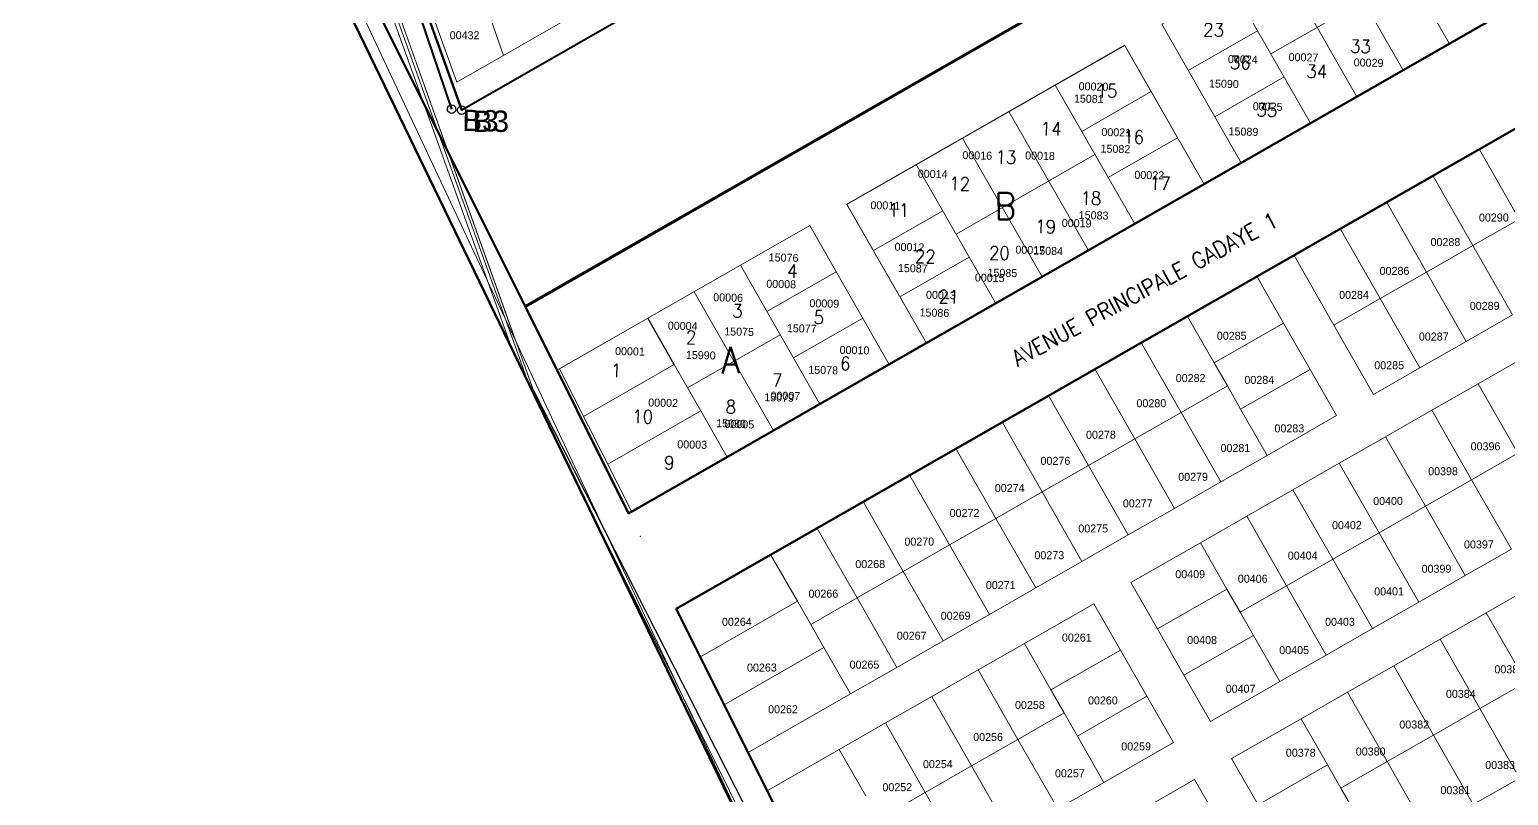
# Model space of a CAD drawing. Header units: metres. Extents: x 245232 to 248406, y 1633796 to 1637634.
# Drawn here: x 245477.8 to 245755, y 1636528.9 to 1636672.5 of the extents above; entities that cross this region are included whole.
import ezdxf
from ezdxf.enums import TextEntityAlignment as Align

# ---------------------------------------------------------------- set-up
doc = ezdxf.new("R2010")
doc.units = ezdxf.units.M
doc.header["$MEASUREMENT"] = 0
for name, color, linetype, lineweight in [('10182dp', 2, 'Continuous', 0), ('LIMITES TITRES FONCIERS', 7, 'Continuous', 0), ('SUP COLLEC1', 90, 'Continuous', 0), ('Toponymie', 7, 'Continuous', 30)]:
    doc.layers.add(name, color=color, linetype=linetype, lineweight=lineweight)
for name, color, linetype in [('A_revoir_niveau_0', 7, 'Continuous'), ('historique_numero_parcelle', 7, 'Continuous'), ('limites_sections', 7, 'Continuous'), ('numero_parcelle', 7, 'Continuous')]:
    doc.layers.add(name, color=color, linetype=linetype)
doc.layers.add('Limites_Communes', color=7, linetype='Continuous', lineweight=211, plot=False)
doc.layers.add('LIMITES_PARCELLES', color=7, linetype='Continuous', lineweight=0, true_color=0xffffff)
doc.styles.get("Standard").update_dxf_attribs({"font": 'txt.shx'})
doc.styles.add('Style-FANCY', font='FANCY.shx')
doc.styles.add('Style-STANDARD', font='STANDARD.shx')

# ---------------------------------------------------------------- blocks, each defined once
blk = doc.blocks.new('*U571')
at = {"layer": 'LIMITES TITRES FONCIERS', "color": 5, "linetype": 'Continuous', "lineweight": 53, "flags": 128}
blk.add_lwpolyline([(-220.886155, -16.798387), (-150.631459, -149.738903), (220.886211, 74.538191), (179.075952, 149.738863), (-2.488738, 67.013773)], dxfattribs=at)
blk = doc.blocks.new('*U572')
at = {"layer": 'LIMITES TITRES FONCIERS', "color": 5, "lineweight": 53, "flags": 128}
blk.add_lwpolyline([(181.78, 163.185), (220.59, 93.355), (121.56, -75.825), (91.56, -112.825), (61.56, -136.825), (-108.04, -218.565), (-190.96, -61.675), (181.78, 163.185)], close=True, dxfattribs=at)
at = {"layer": 'LIMITES TITRES FONCIERS', "color": 5, "lineweight": 53}
blk.add_3dface([(150.99, 218.565), (172.07, 180.645), (-200.3, -43.995), (-220.59, -5.595)], dxfattribs=at)

msp = doc.modelspace()

# ---------------------------------------------------------------- linework, layer by layer
at = {"layer": '10182dp', "color": 0, "linetype": 'Continuous'}
for p, q in [((245630.977904, 1636639.748193), (245683.046664, 1636669.555308)), ((245576.613431, 1636608.626881), (245593.66196, 1636618.386427))]:
    msp.add_line(p, q, dxfattribs=at)
at = {"layer": '10182dp', "color": 0, "lineweight": -2}
msp.add_line((245598.629812, 1636609.7083), (245593.66196, 1636618.386427), dxfattribs=at)
at = {"layer": 'A_revoir_niveau_0', "color": 7, "linetype": 'Continuous', "lineweight": 0}
for p, q in [((245512.728451, 1636788.980526), (245557.84767, 1636662.620332)), ((245533.3782, 1636713.644), (245572.225104, 1636604.849956)), ((245533.3782, 1636713.644), (245568.708031, 1636614.699815)), ((245568.37041, 1636612.238112), (245532.0695, 1636713.0379)), ((245566.681159, 1636616.928799), (245532.0695, 1636713.0379)), ((245571.281398, 1636606.220881), (245532.728094, 1636713.275079)), ((245567.913042, 1636615.574077), (245532.728094, 1636713.275079)), ((245743.944292, 1636669.850547), (245729.040735, 1636695.884926)), ((245735.266166, 1636664.882694), (245720.362608, 1636690.917074)), ((245710.458134, 1636667.964179), (245745.17064, 1636687.835589)), ((245726.588039, 1636659.914842), (245711.684481, 1636685.949221)), ((245717.909912, 1636654.946989), (245703.006355, 1636680.981369)), ((245704.892723, 1636647.49521), (245765.639609, 1636682.270178)), ((245704.892723, 1636647.49521), (245689.989165, 1636673.52959)), ((245694.957017, 1636664.851463), (245707.974207, 1636672.303242)), ((245630.977904, 1636639.748193), (245683.046664, 1636669.555308)), ((245697.950221, 1636643.520928), (245683.046664, 1636669.555308)), ((245699.92487, 1636656.173337), (245712.94206, 1636663.625116)), ((245684.933031, 1636636.069149), (245670.029474, 1636662.103529)), ((245674.997326, 1636653.425403), (245688.014516, 1636660.877181)), ((245676.254905, 1636631.101297), (245661.351347, 1636657.135677)), ((245667.576778, 1636626.133444), (245652.673221, 1636652.167824)), ((245679.965179, 1636644.747276), (245692.982369, 1636652.199055)), ((245658.898652, 1636621.165592), (245643.995094, 1636647.199972)), ((245651.446873, 1636634.182782), (245677.481253, 1636649.086339)), ((245645.881462, 1636613.713813), (245697.950221, 1636643.520928)), ((245645.881462, 1636613.713813), (245630.977904, 1636639.748193)), ((245635.945757, 1636631.070066), (245648.962946, 1636638.521845)), ((245593.66196, 1636618.386427), (245624.035403, 1636635.773911)), ((245638.93896, 1636609.739531), (245624.035403, 1636635.773911)), ((245625.92177, 1636602.287752), (245611.018213, 1636628.322132)), ((245640.913609, 1636622.39194), (245653.930799, 1636629.843718)), ((245615.986065, 1636619.644005), (245629.003255, 1636627.095784)), ((245617.243644, 1636597.3199), (245602.340086, 1636623.354279)), ((245577.090472, 1636608.899966), (245593.66196, 1636618.386427)), ((245598.629812, 1636609.7083), (245593.66196, 1636618.386427)), ((245620.953918, 1636610.965879), (245633.971108, 1636618.417658)), ((245601.113738, 1636605.369237), (245618.469992, 1636615.304942)), ((245590.679815, 1636582.113255), (245577.090472, 1636608.899966)), ((245581.620253, 1636599.971062), (245598.629812, 1636609.7083)), ((245598.629812, 1636609.7083), (245603.597665, 1636601.030174)), ((245608.565517, 1636592.352047), (245638.93896, 1636609.739531)), ((245586.150034, 1636591.042159), (245603.597665, 1636601.030174)), ((245608.565517, 1636592.352047), (245603.597665, 1636601.030174)), ((245590.679815, 1636582.113255), (245608.565517, 1636592.352047)), ((245578.477365, 1636591.346273), (245665.307302, 1636416.334677))]:
    msp.add_line(p, q, dxfattribs=at)
at = {"layer": 'A_revoir_niveau_0', "color": 7, "linetype": 'Continuous', "lineweight": 30}
msp.add_line((245572.225104, 1636604.849956), (245666.809183, 1636418.852631), dxfattribs=at)
at = {"layer": 'A_revoir_niveau_0', "color": 30, "linetype": 'Continuous', "lineweight": 0}
msp.add_line((245592.269972, 1636577.498902), (245592.269972, 1636577.498902), dxfattribs=at)
at = {"layer": 'A_revoir_niveau_0', "color": 5, "linetype": 'Continuous', "lineweight": 40, "flags": 128}
msp.add_lwpolyline([(245904.959091, 1636911.461804), (245930.174433, 1636870.015722), (245558.774122, 1636657.389392), (245538.087021, 1636715.325371), (245520.969777, 1636762.92637), (245579.818956, 1636789.440258), (245596.181416, 1636760.857858), (245630.890655, 1636780.716536), (245645.799611, 1636754.679451), (245738.660151, 1636806.92273), (245723.770592, 1636833.859662), (245904.959091, 1636911.461804)], close=True, dxfattribs=at)
at = {"layer": 'A_revoir_niveau_0', "color": 30, "linetype": 'Continuous', "lineweight": 0}
for p in [(245592.269972, 1636577.498902), (245592.269972, 1636577.498902), (245592.274925, 1636577.496786), (245592.274925, 1636577.496786)]:
    msp.add_point(p, dxfattribs=at)
at = {"layer": 'A_revoir_niveau_0', "color": 7, "linetype": 'Continuous', "lineweight": 0}
for points in [[(245690.01002, 1636673.493159), (245750.757288, 1636708.267839), (245765.634069, 1636682.279855), (245704.886801, 1636647.505175)], [(245631.000621, 1636639.708509), (245683.069732, 1636669.51539), (245697.946818, 1636643.526873), (245645.877708, 1636613.719992)]]:
    msp.add_3dface(points, dxfattribs=at)
at = {"layer": 'LIMITES TITRES FONCIERS', "color": 5, "linetype": 'Continuous', "lineweight": 53}
msp.add_3dface([(245570.711604, 1636620.550182), (245947.259177, 1636836.275747), (245967.483836, 1636797.856792), (245590.07586, 1636581.7879)], dxfattribs=at)
at = {"layer": 'Limites_Communes', "color": 210, "lineweight": 80, "flags": 128}
msp.add_lwpolyline([(245735.1907, 1636182.4264), (245737.0861, 1636220.9674), (245735.2556, 1636239.0143), (245707.1038, 1636298.2282), (245667.8308, 1636399.1458), (245610.4254, 1636525.3073), (245591.9622, 1636563.4721), (245540.6052, 1636669.6309), (245473.0182, 1636809.3381), (245335.4487, 1637145.601), (245779.4502, 1637342.6846), (245848.75, 1637373.75), (245979.1715, 1637415.3337), (246366.25, 1637538.75), (246605.2718, 1637633.7039), (246913.4298, 1637003.726), (246928.908, 1636986.2635), (246937.0628, 1636946.102), (247273.6978, 1636757.3411)], dxfattribs=at)
at = {"layer": 'limites_parcelles'}
for p, q in [((245566.63511, 1636667.651471), (245560.858139, 1636684.266668)), ((245749.53516892975, 1636650.0121654763), (245758.21433637812, 1636654.9805229676)), ((245740.85719279063, 1636645.0444899455), (245749.53516892975, 1636650.0121654763)), ((245756.9872606661, 1636636.9944111884), (245749.53516892975, 1636650.0121654763)), ((245732.17802534145, 1636640.0761324537), (245740.85719279063, 1636645.0444899455)), ((245748.30893063406, 1636632.0264924353), (245740.85719279063, 1636645.0444899455)), ((245723.49930637368, 1636635.1080316934), (245732.17802534145, 1636640.0761324537)), ((245739.63015233725, 1636627.0583170725), (245732.17802534145, 1636640.0761324537)), ((245748.30893063406, 1636632.0264924353), (245756.9872606661, 1636636.9944111884)), ((245714.820881, 1636630.140099), (245723.49930637368, 1636635.1080316934)), ((245730.95145029953, 1636622.0901853645), (245723.49930637368, 1636635.1080316934)), ((245739.63015233725, 1636627.0583170725), (245748.30893063406, 1636632.0264924353)), ((245755.76077409415, 1636619.0083104246), (245748.30893063406, 1636632.0264924353)), ((245722.272672, 1636617.12201), (245714.820881, 1636630.140099)), ((245694.85972036666, 1636618.7136449588), (245707.87804, 1636626.166075)), ((245707.87804, 1636626.166075), (245712.84595636008, 1636617.4872504561)), ((245730.95145029953, 1636622.0901853645), (245739.63015233725, 1636627.0583170725)), ((245747.08234988866, 1636614.0403784406), (245739.63015233725, 1636627.0583170725)), ((245722.272672, 1636617.12201), (245730.95145029953, 1636622.0901853645)), ((245738.4036297178, 1636609.0722770323), (245730.95145029953, 1636622.0901853645)), ((245686.18104188083, 1636613.7454734829), (245694.85972036666, 1636618.7136449588)), ((245699.82807200428, 1636610.0349817285), (245694.85972036666, 1636618.7136449588)), ((245699.82807200428, 1636610.0349817285), (245712.84595636008, 1636617.4872504561)), ((245717.814129433, 1636608.8079774412), (245712.84595636008, 1636617.4872504561)), ((245722.272672, 1636617.12201), (245729.724463, 1636604.10392)), ((245747.08234988866, 1636614.0403784406), (245755.76077409415, 1636619.0083104246)), ((245677.50265817155, 1636608.7774707538), (245686.18104188083, 1636613.7454734829)), ((245693.63334036717, 1636600.7273585317), (245686.18104188083, 1636613.7454734829)), ((245738.4036297178, 1636609.0722770323), (245747.08234988866, 1636614.0403784406)), ((245749.32030919287, 1636606.1037876175), (245757.999479, 1636611.072142)), ((245668.82397925443, 1636603.809299031), (245677.50265817155, 1636608.7774707538)), ((245684.9551105009, 1636595.7596066508), (245677.50265817155, 1636608.7774707538)), ((245702.31231327954, 1636605.695535785), (245699.82807200428, 1636610.0349817285)), ((245704.79638600614, 1636601.3563842536), (245717.814129433, 1636608.8079774412)), ((245722.781621, 1636600.129895), (245717.814129433, 1636608.8079774412)), ((245729.724463, 1636604.10392), (245738.4036297178, 1636609.0722770323)), ((245693.63334036717, 1636600.7273585317), (245702.31231327954, 1636605.695535785)), ((245704.79638600614, 1636601.3563842536), (245702.31231327954, 1636605.695535785)), ((245740.642331567, 1636601.1361156944), (245749.32030919287, 1636606.1037876175)), ((245756.7727545159, 1636593.085936253), (245749.32030919287, 1636606.1037876175)), ((245660.14559554536, 1636598.8412963022), (245668.82397925443, 1636603.809299031)), ((245676.27613736625, 1636590.7914292945), (245668.82397925443, 1636603.809299031)), ((245684.9551105009, 1636595.7596066508), (245693.63334036717, 1636600.7273585317)), ((245701.08532639605, 1636587.7097893998), (245693.63334036717, 1636600.7273585317)), ((245709.76446943724, 1636592.6781895373), (245704.79638600614, 1636601.3563842536)), ((245709.76446943724, 1636592.6781895373), (245722.781621, 1636600.129895)), ((245731.963162191, 1636596.1677615587), (245740.642331567, 1636601.1361156944)), ((245748.09461112155, 1636588.1180329404), (245740.642331567, 1636601.1361156944)), ((245651.46691705927, 1636593.873124826), (245660.14559554536, 1636598.8412963022)), ((245667.5973118449, 1636585.8233364376), (245660.14559554536, 1636598.8412963022)), ((245676.27613736625, 1636590.7914292945), (245684.9551105009, 1636595.7596066508)), ((245692.40737466968, 1636582.742071234), (245684.9551105009, 1636595.7596066508)), ((245723.28518338077, 1636591.2000889573), (245731.963162191, 1636596.1677615587)), ((245739.41572463355, 1636583.1497042354), (245731.963162191, 1636596.1677615587)), ((245642.78853259716, 1636588.9051216661), (245651.46691705927, 1636593.873124826)), ((245658.91893441998, 1636580.8555000885), (245651.46691705927, 1636593.873124826)), ((245701.08532639605, 1636587.7097893998), (245709.76446943724, 1636592.6781895373)), ((245748.09461112155, 1636588.1180329404), (245756.7727545159, 1636593.085936253)), ((245634.10940594823, 1636583.936693636), (245642.78853259716, 1636588.9051216661)), ((245650.2401086868, 1636575.8874071105), (245642.78853259716, 1636588.9051216661)), ((245667.5973118449, 1636585.8233364376), (245676.27613736625, 1636590.7914292945)), ((245683.72823162752, 1636577.773671096), (245676.27613736625, 1636590.7914292945)), ((245714.6060140048, 1636586.2317348218), (245723.28518338077, 1636591.2000889573)), ((245730.73720938075, 1636578.1815880483), (245723.28518338077, 1636591.2000889573)), ((245658.91893441998, 1636580.8555000885), (245667.5973118449, 1636585.8233364376)), ((245675.04908859282, 1636572.8052709622), (245667.5973118449, 1636585.8233364376)), ((245692.40737466968, 1636582.742071234), (245701.08532639605, 1636587.7097893998)), ((245705.9280363789, 1636581.2640628985), (245714.6060140048, 1636586.2317348218)), ((245722.05847050197, 1636573.2133438438), (245714.6060140048, 1636586.2317348218)), ((245739.41572463355, 1636583.1497042354), (245748.09461112155, 1636588.1180329404)), ((245755.54691208515, 1636575.0999127885), (245748.09461112155, 1636588.1180329404)), ((245625.43146996823, 1636578.968947213), (245634.10940594823, 1636583.936693636)), ((245641.56150716703, 1636570.919442481), (245634.10940594823, 1636583.936693636)), ((245730.73720938075, 1636578.1815880483), (245739.41572463355, 1636583.1497042354)), ((245746.86819067964, 1636570.1318152766), (245739.41572463355, 1636583.1497042354)), ((245650.2401086868, 1636575.8874071105), (245658.91893441998, 1636580.8555000885)), ((245666.37113653697, 1636567.8375526078), (245658.91893441998, 1636580.8555000885)), ((245683.72823162752, 1636577.773671096), (245692.40737466968, 1636582.742071234)), ((245697.24886700296, 1636576.295708763), (245705.9280363789, 1636581.2640628985)), ((245713.38018008275, 1636568.2453563653), (245705.9280363789, 1636581.2640628985)), ((245616.752343, 1636574.000519), (245625.43146996823, 1636578.968947213)), ((245632.8829055287, 1636565.9514777833), (245625.43146996823, 1636578.968947213)), ((245675.04908859282, 1636572.8052709622), (245683.72823162752, 1636577.773671096)), ((245722.05847050197, 1636573.2133438438), (245730.73720938075, 1636578.1815880483)), ((245738.18902122398, 1636565.1634612805), (245730.73720938075, 1636578.1815880483)), ((245641.56150716703, 1636570.919442481), (245650.2401086868, 1636575.8874071105)), ((245657.69199382266, 1636562.8691526575), (245650.2401086868, 1636575.8874071105)), ((245684.230933, 1636568.843647), (245697.24886700296, 1636576.295708763)), ((245702.2174428467, 1636567.616306815), (245697.24886700296, 1636576.295708763)), ((245746.86819067964, 1636570.1318152766), (245755.54691208515, 1636575.0999127885)), ((245599.029959, 1636563.8827755), (245616.752343, 1636574.000519)), ((245621.720885, 1636565.322444), (245616.752343, 1636574.000519)), ((245666.37113653697, 1636567.8375526078), (245675.04908859282, 1636572.8052709622)), ((245713.38018008275, 1636568.2453563653), (245722.05847050197, 1636573.2133438438)), ((245729.51059503533, 1636560.1955327643), (245722.05847050197, 1636573.2133438438)), ((245632.8829055287, 1636565.9514777833), (245641.56150716703, 1636570.919442481)), ((245649.01404176748, 1636557.9014343033), (245641.56150716703, 1636570.919442481)), ((245738.18902122398, 1636565.1634612805), (245746.86819067964, 1636570.1318152766)), ((245657.69199382266, 1636562.8691526575), (245666.37113653697, 1636567.8375526078)), ((245689.19935374084, 1636560.164515751), (245684.230933, 1636568.843647)), ((245689.19935374084, 1636560.164515751), (245702.2174428467, 1636567.616306815)), ((245704.70144099236, 1636563.2771120418), (245702.2174428467, 1636567.616306815)), ((245704.70144099236, 1636563.2771120418), (245713.38018008275, 1636568.2453563653)), ((245720.83187406257, 1636555.2274355001), (245713.38018008275, 1636568.2453563653)), ((245750.84221567636, 1636563.1889742923), (245759.52093656693, 1636568.1570716943)), ((245603.51566385786, 1636554.9016874845), (245599.029959, 1636563.8827755)), ((245603.51566385786, 1636554.9016874845), (245621.720885, 1636565.322444)), ((245621.720885, 1636565.322444), (245624.20430427295, 1636560.9835133047)), ((245624.20430427295, 1636560.9835133047), (245632.8829055287, 1636565.9514777833)), ((245640.3348987305, 1636552.9330341683), (245632.8829055287, 1636565.9514777833)), ((245664.2708452039, 1636557.4170409827), (245677.288068, 1636564.868623)), ((245677.288068, 1636564.868623), (245682.25621329437, 1636556.1903198883)), ((245729.51059503533, 1636560.1955327643), (245738.18902122398, 1636565.1634612805)), ((245624.20430427295, 1636560.9835133047), (245626.688405, 1636556.643392)), ((245649.01404176748, 1636557.9014343033), (245657.69199382266, 1636562.8691526575)), ((245707.18518215168, 1636558.9383661877), (245704.70144099236, 1636563.2771120418)), ((245742.16378956506, 1636558.2210456354), (245750.84221567636, 1636563.1889742923)), ((245758.29437203828, 1636550.1711071124), (245750.84221567636, 1636563.1889742923)), ((245694.16709226064, 1636551.486576246), (245689.19935374084, 1636560.164515751)), ((245694.16709226064, 1636551.486576246), (245707.18518215168, 1636558.9383661877)), ((245712.1534474425, 1636550.259506737), (245707.18518215168, 1636558.9383661877)), ((245720.83187406257, 1636555.2274355001), (245729.51059503533, 1636560.1955327643)), ((245733.48461975803, 1636553.252691253), (245742.16378956506, 1636558.2210456354)), ((245749.61557233133, 1636545.2029691495), (245742.16378956506, 1636558.2210456354)), ((245607.99154398942, 1636545.9402701193), (245626.688405, 1636556.643392)), ((245631.65694700004, 1636547.9653160002), (245626.688405, 1636556.643392)), ((245640.3348987305, 1636552.9330341683), (245649.01404176748, 1636557.9014343033)), ((245655.59165495302, 1636552.4487233153), (245664.2708452039, 1636557.4170409827)), ((245669.23889473765, 1636548.7379841297), (245664.2708452039, 1636557.4170409827)), ((245669.23889473765, 1636548.7379841297), (245682.25621329437, 1636556.1903198883)), ((245687.22452713945, 1636547.511722354), (245682.25621329437, 1636556.1903198883)), ((245607.99154398942, 1636545.9402701193), (245603.51566385786, 1636554.9016874845)), ((245631.65694700004, 1636547.9653160002), (245640.3348987305, 1636552.9330341683)), ((245712.1534474425, 1636550.259506737), (245720.83187406257, 1636555.2274355001)), ((245724.80664213205, 1636548.2850193297), (245733.48461975803, 1636553.252691253)), ((245740.9369966458, 1636540.234959426), (245733.48461975803, 1636553.252691253)), ((245646.91291318252, 1636547.480662376), (245655.59165495302, 1636552.4487233153)), ((245663.0442050617, 1636539.4306888923), (245655.59165495302, 1636552.4487233153)), ((245694.16709226064, 1636551.486576246), (245699.135513, 1636542.807445)), ((245699.135513, 1636542.807445), (245712.1534474425, 1636550.259506737)), ((245749.61557233133, 1636545.2029691495), (245758.29437203828, 1636550.1711071124)), ((245612.46681992308, 1636536.9800624535), (245631.65694700004, 1636547.9653160002)), ((245638.23446577176, 1636542.51276994), (245646.91291318252, 1636547.480662376)), ((245654.36526986776, 1636534.4624452596), (245646.91291318252, 1636547.480662376)), ((245671.722769, 1636544.39872), (245669.23889473765, 1636548.7379841297)), ((245674.20664289102, 1636540.0594546876), (245687.22452713945, 1636547.511722354)), ((245692.192672, 1636538.83342), (245687.22452713945, 1636547.511722354)), ((245716.1274727561, 1636543.316665194), (245724.80664213205, 1636548.2850193297)), ((245732.25842118534, 1636535.2669498317), (245724.80664213205, 1636548.2850193297)), ((245612.46681992308, 1636536.9800624535), (245607.99154398942, 1636545.9402701193)), ((245663.0442050617, 1636539.4306888923), (245671.722769, 1636544.39872)), ((245674.20664289102, 1636540.0594546876), (245671.722769, 1636544.39872)), ((245740.9369966458, 1636540.234959426), (245749.61557233133, 1636545.2029691495)), ((245757.06762686503, 1636532.1844179074), (245749.61557233133, 1636545.2029691495)), ((245629.555724, 1636537.544709), (245638.23446577176, 1636542.51276994)), ((245645.68670630353, 1636529.494414366), (245638.23446577176, 1636542.51276994)), ((245703.109538, 1636535.864603), (245716.1274727561, 1636543.316665194)), ((245721.09577259916, 1636534.6380915204), (245716.1274727561, 1636543.316665194)), ((245654.36526986776, 1636534.4624452596), (245663.0442050617, 1636539.4306888923)), ((245670.49645258216, 1636526.4131830563), (245663.0442050617, 1636539.4306888923)), ((245679.1743738143, 1636531.3809535147), (245674.20664289102, 1636540.0594546876)), ((245679.1743738143, 1636531.3809535147), (245692.192672, 1636538.83342)), ((245732.25842118534, 1636535.2669498317), (245740.9369966458, 1636540.234959426)), ((245748.38964923914, 1636527.216745984), (245740.9369966458, 1636540.234959426)), ((245616.0470409497, 1636529.811895761), (245612.46681992308, 1636536.9800624535)), ((245616.0470409497, 1636529.811895761), (245629.555724, 1636537.544709)), ((245634.524243, 1636528.865634), (245629.555724, 1636537.544709)), ((245645.68670630353, 1636529.494414366), (245654.36526986776, 1636534.4624452596)), ((245661.81733918696, 1636521.4447301314), (245654.36526986776, 1636534.4624452596)), ((245708.07753350705, 1636527.186215157), (245703.109538, 1636535.864603)), ((245708.07753350705, 1636527.186215157), (245721.09577259916, 1636534.6380915204)), ((245723.5798451269, 1636530.2989398753), (245721.09577259916, 1636534.6380915204)), ((245723.5798451269, 1636530.2989398753), (245732.25842118534, 1636535.2669498317)), ((245739.71047986316, 1636522.2483918485), (245732.25842118534, 1636535.2669498317)), ((245670.49645258216, 1636526.4131830563), (245679.1743738143, 1636531.3809535147)), ((245696.166696, 1636531.890578), (245683.14924275342, 1636524.4383610857)), ((245701.1350678003, 1636523.211419162), (245696.166696, 1636531.890578)), ((245748.38964923914, 1636527.216745984), (245757.06762686503, 1636532.1844179074)), ((245620.52231708285, 1636520.8516876958), (245616.0470409497, 1636529.811895761)), ((245637.00814257457, 1636524.5263833865), (245645.68670630353, 1636529.494414366)), ((245653.138674707, 1636516.4765341927), (245645.68670630353, 1636529.494414366)), ((245726.06408638463, 1636525.9594934944), (245723.5798451269, 1636530.2989398753))]:
    msp.add_line(p, q, dxfattribs=at)
at = {"layer": 'limites_sections', "lineweight": 13, "flags": 128}
msp.add_lwpolyline([(245719.42, 1636353.986), (245698.595, 1636337.993), (245511.761, 1636735.908), (245496.981, 1636773.187), (245560.123, 1636802.218), (245677.175, 1636862.609), (245799.571, 1636923.569), (245873.298, 1636959.841), (245895.178, 1636920.691), (245957.845, 1636823.563), (246030.023, 1636685.769), (246046.154, 1636659.835), (246025.889, 1636623.421), (245978.663, 1636538.563), (245960.384, 1636515.714), (245916.796, 1636464.041), (245868.99, 1636432.405), (245787.087, 1636391.629), (245738.227, 1636368.429), (245719.42, 1636353.986)], close=True, dxfattribs=at)
at = {"layer": 'SUP COLLEC1', "color": 7, "linetype": 'Continuous', "lineweight": 0}
for p, q in [((245930.174, 1636870.01), (245558.774, 1636657.389)), ((245556.886017, 1636657.598364, -3.718182), (245520.710016, 1636763.704365, -3.837219)), ((245558.774, 1636657.389), (245520.97, 1636762.926)), ((245584.29609, 1636677.762352, 0.152662), (245557.847605, 1636662.620641, 0.166226))]:
    msp.add_line(p, q, dxfattribs=at)
at = {"layer": 'SUP COLLEC1', "color": 1, "linetype": 'Continuous', "lineweight": 30}
msp.add_line((245930.174415, 1636870.015632), (245558.774104, 1636657.389302), dxfattribs=at)
at = {"layer": 'SUP COLLEC1', "color": 7, "linetype": 'Continuous', "lineweight": 40}
msp.add_line((245537.092578, 1636715.845943, -3.779077), (245556.886126, 1636657.598664, -3.718168), dxfattribs=at)
at = {"layer": 'SUP COLLEC1', "color": 1, "linetype": 'Continuous', "lineweight": 40}
msp.add_line((245538.087003, 1636715.32528), (245558.774104, 1636657.389302), dxfattribs=at)
at = {"layer": 'SUP COLLEC1', "color": 7, "linetype": 'Continuous', "lineweight": 30, "extrusion": (-0.0676744538426688, -0.0219540422172347, 0.9974658832899601)}
msp.add_circle((-1481015.594442, 736734.200847, -52552.886918), 0.8000000000000046, dxfattribs=at)
at = {"layer": 'SUP COLLEC1', "color": 7, "linetype": 'Continuous', "lineweight": 30}
msp.add_circle((245558.774104, 1636657.389302), 0.8, dxfattribs=at)
at = {"layer": 'SUP COLLEC1', "linetype": 'Continuous', "lineweight": 40}
msp.add_3dface([(245893.276, 1636930.665), (245930.174, 1636870.01), (245558.774, 1636657.389), (245520.97, 1636762.926)], dxfattribs=at)

# ---------------------------------------------------------------- block references
at = {"layer": 'LIMITES TITRES FONCIERS', "color": 5, "linetype": 'Continuous', "lineweight": 53, "rotation": 358.6901}
msp.add_blockref('*U571', (245724.72674, 1636766.806508), dxfattribs=at)
msp.add_blockref('*U571', (245724.72674, 1636766.806508), dxfattribs=at)
at = {"layer": 'LIMITES TITRES FONCIERS', "color": 5, "lineweight": 53, "rotation": 358.690123}
msp.add_blockref('*U572', (245791.329628, 1636621.192749), dxfattribs=at)

# ---------------------------------------------------------------- texts
at = {"layer": 'historique_numero_parcelle', "color": 3, "extrusion": (-0.0009914206206706, 0.002627553901933, 0.9999960565150471), "style": 'Style-FANCY'}
msp.add_text('00432', height=1.499994, rotation=7.5e-05, dxfattribs=at).set_placement((245559.197989, 1636666.435614, 4057.134367), align=Align.MIDDLE_CENTER)
at = {"layer": 'historique_numero_parcelle', "color": 92, "linetype": 'Continuous', "lineweight": 0, "style": 'Style-FANCY'}
for s, rotation, p in [('00024', 358.798932, (245705.200003, 1636666.91621)), ('00027', 358.798932, (245716.577349, 1636667.308406)), ('00029', 358.798932, (245728.776216, 1636666.301271)), ('00020', 358.798932, (245677.212348, 1636661.835931)), ('00025', 358.798932, (245709.856469, 1636658.066296)), ('00021', 358.798932, (245681.480791, 1636653.257861)), ('00016', 358.798932, (245655.423749, 1636648.918022)), ('00018', 358.798932, (245667.184545, 1636648.858337)), ('00014', 358.798932, (245647.063224, 1636645.431787)), ('00022', 358.798932, (245687.667676, 1636645.226143)), ('00011', 358.798932, (245638.185829, 1636639.543179)), ('00019', 358.798932, (245674.053086, 1636636.210084)), ('00290', 0.1323, (245752.258745, 1636637.270706)), ('00288', 0.1323, (245743.176745, 1636632.671706)), ('00012', 358.798932, (245642.719375, 1636631.730993)), ('00017', 358.798932, (245665.361242, 1636631.203984)), ('00286', 0.1323, (245733.634745, 1636627.266706)), ('00008', 358.798932, (245618.669643, 1636624.798166)), ('00015', 358.798932, (245657.764494, 1636625.974341)), ('00006', 358.798932, (245608.721096, 1636622.268979)), ('00009', 358.798932, (245626.750153, 1636621.15915)), ('00013', 358.798932, (245648.604673, 1636622.73661)), ('00284', 0.1323, (245726.037318, 1636622.764703)), ('00289', 0.1323, (245750.533745, 1636620.712706)), ('00004', 358.798932, (245600.202786, 1636616.945919)), ('00285', 0.1323, (245703.116745, 1636615.108706)), ('00287', 0.1323, (245740.991745, 1636614.962706)), ('00001', 358.798932, (245590.31836, 1636612.18505)), ('00010', 358.798932, (245632.410774, 1636612.400636)), ('00285', 0.1323, (245732.637509, 1636609.575776)), ('00282', 0.1323, (245695.414745, 1636607.173706)), ('00284', 0.1323, (245708.290606, 1636606.828869)), ('00002', 358.798932, (245596.532694, 1636602.539256)), ('00007', 358.798932, (245619.447315, 1636603.846396)), ('00280', 0.1323, (245688.056745, 1636602.459706)), ('00005', 358.798932, (245610.813171, 1636598.525869)), ('00278', 0.1323, (245678.602553, 1636596.547047)), ('00283', 0.1323, (245713.923745, 1636597.744706)), ('00003', 358.798932, (245601.984877, 1636594.705265)), ('00281', 0.1323, (245703.806641, 1636594.065283)), ('00396', 0.1323, (245750.69491, 1636594.371498)), ('00276', 0.1323, (245670.066506, 1636591.654534)), ('00279', 0.1323, (245695.874745, 1636588.660706)), ('00398', 0.1323, (245742.731745, 1636589.712706)), ('00274', 0.1323, (245661.496104, 1636586.558378)), ('00277', 0.1323, (245685.506581, 1636583.681396)), ('00400', 0.1323, (245732.418675, 1636584.134003)), ('00272', 0.1323, (245653.037208, 1636581.880534)), ('00402', 0.1323, (245724.710357, 1636579.589733)), ('00275', 0.1323, (245677.155521, 1636578.978638)), ('00270', 0.1323, (245644.558805, 1636576.515672)), ('00273', 0.1323, (245668.92885, 1636573.968603)), ('00397', 0.1323, (245749.451908, 1636575.984715)), ('00268', 0.1323, (245635.354866, 1636572.302935)), ('00404', 0.1323, (245716.421334, 1636573.892998)), ('00399', 0.1323, (245741.499865, 1636571.424829)), ('00409', 0.1323, (245695.333464, 1636570.414459)), ('00406', 0.1323, (245707.054683, 1636569.550456)), ('00266', 0.1323, (245626.568027, 1636566.759492)), ('00271', 0.1323, (245659.818149, 1636568.361077)), ('00401', 0.1323, (245732.614502, 1636567.174447)), ('00264', 0.1323, (245610.357714, 1636561.481123)), ('00269', 0.1323, (245651.363277, 1636562.615409)), ('00403', 0.1323, (245723.408786, 1636561.473835)), ('00267', 0.1323, (245643.127476, 1636558.870293)), ('00261', 0.1323, (245674.090043, 1636558.51494)), ('00408', 0.1323, (245697.570383, 1636558.061388)), ('00405', 0.1323, (245714.823816, 1636556.172593)), ('00263', 0.1323, (245615.051017, 1636552.89779)), ('00265', 0.1323, (245634.28423, 1636553.45358)), ('00386', 0.1323, (245755.147745, 1636552.570706)), ('00260', 0.1323, (245678.970156, 1636546.735815)), ('00407', 0.1323, (245704.785435, 1636548.931025)), ('00384', 0.1323, (245746.065606, 1636547.970869)), ('00262', 0.1323, (245619.006387, 1636545.082301)), ('00258', 0.1323, (245665.28906, 1636545.885327)), ('00382', 0.1323, (245737.328745, 1636542.221706)), ('00256', 0.1323, (245657.442219, 1636539.879906)), ('00259', 0.1323, (245685.192745, 1636538.117706)), ('00378', 0.1323, (245716.059745, 1636536.931706)), ('00380', 0.1323, (245729.165745, 1636537.161706)), ('00254', 0.1323, (245648.034272, 1636534.799897)), ('00257', 0.1323, (245672.776205, 1636533.084304)), ('00383', 0.1323, (245753.423745, 1636534.631706)), ('00252', 0.1323, (245640.434328, 1636530.476327)), ('00381', 0.1323, (245745.030641, 1636529.917283))]:
    msp.add_text(s, height=1.499994, rotation=rotation, dxfattribs=at).set_placement(p, align=Align.MIDDLE_CENTER)
at = {"layer": 'numero_parcelle', "color": 2, "linetype": 'Continuous', "lineweight": 13, "style": 'Style-FANCY'}
for s, p in [('15090', (245698.857912, 1636661.66112)), ('15081', (245673.52259, 1636658.8479)), ('15089', (245702.518115, 1636652.688519)), ('15082', (245678.513308, 1636649.452224)), ('15083', (245674.427442, 1636636.999929)), ('15076', (245616.31631, 1636629.065074)), ('15084', (245665.904125, 1636630.338459)), ('15087', (245640.53622, 1636627.070874)), ('15085', (245657.326082, 1636626.224952)), ('15086', (245644.584517, 1636618.742417)), ('15075', (245607.970787, 1636615.183439)), ('15077', (245619.719134, 1636615.792225)), ('15990', (245600.789268, 1636610.775356)), ('15078', (245623.73359, 1636607.986697)), ('15079', (245615.481904, 1636602.85332)), ('15080', (245606.459734, 1636597.965938))]:
    msp.add_text(s, height=1.5, rotation=358.666632, dxfattribs=at).set_placement(p)
at = {"layer": 'SUP COLLEC1', "color": 7, "linetype": 'Continuous', "lineweight": 40, "extrusion": (-0.0676744538426687, -0.0219540422172343, 0.9974658832899601), "insert": (245562.305779, 1636655.413458, -3.39856), "char_height": 4, "attachment_point": 5, "text_direction": (0.997601094110699, -0.016085001517410862, 0.06733000635171112), "line_spacing_factor": 0.6}
msp.add_mtext('\\fArial|b0|i0|c00|p39;B3', dxfattribs=at)
at = {"layer": 'SUP COLLEC1', "color": 7, "linetype": 'Continuous', "lineweight": 40, "insert": (245564.237425, 1636655.291199), "char_height": 4, "attachment_point": 5, "line_spacing_factor": 0.6}
msp.add_mtext('\\fArial|b0|i0|c00|p39;B3', dxfattribs=at)
at = {"layer": 'toponymie', "color": 7, "linetype": 'Continuous', "lineweight": 0, "line_spacing_factor": 0.6, "style": 'Style-STANDARD'}
for s, insert, char_height, attachment_point, rotation in [('23\\P', (245699.721083, 1636672.458006), 2.499864, 5, 358.68792682025895), ('33\\P', (245727.26093, 1636669.35331), 2.499864, 5, 358.68792682025895), ('36\\P', (245704.748188, 1636666.31735), 2.499864, 5, 358.68792682025895), ('34\\P', (245719.06554, 1636664.661743), 2.499864, 5, 358.68792682025895), ('15\\P', (245679.761679, 1636661.031201), 2.499864, 5, 358.68792682025895), ('35\\P', (245709.712064, 1636657.44444), 2.499864, 5, 358.68792682025895), ('14\\P', (245669.276069, 1636653.907268), 2.499864, 5, 358.68792682025895), ('16\\P', (245684.730092, 1636652.353239), 2.499864, 5, 358.68792682025895), ('13\\P', (245660.798022, 1636648.589108), 2.499864, 5, 358.68792682025895), ('12\\P', (245652.120082, 1636643.621695), 2.499864, 5, 358.68792682025895), ('17\\P', (245689.697505, 1636643.675299), 2.499864, 5, 358.68792682025895), ('B\\P', (245658.593509, 1636641.885772), 4.999734, 1, 0.8598703746045633), ('18\\P', (245676.727188, 1636640.890359), 2.499864, 5, 358.68792682025895), ('11\\P', (245640.710646, 1636638.675691), 2.499864, 5, 358.68792682025895), ('AVENUE PRINCIPALE GADAYE 1\\P', (245661.543427, 1636611.939364), 2.999838, 1, 28.302459331785585), ('19\\P', (245668.250141, 1636635.572176), 2.499864, 5, 358.68792682025895), ('22\\P', (245645.678425, 1636629.998058), 2.499864, 5, 358.68792682025895), ('20\\P', (245659.572285, 1636630.603918), 2.499864, 5, 358.68792682025895), ('4\\P', (245620.750631, 1636627.249916), 2.499864, 5, 358.68792682025895), ('21\\P', (245650.075546, 1636622.442536), 2.499864, 5, 358.68792682025895), ('3\\P', (245610.464913, 1636619.775236), 2.499864, 5, 358.68792682025895), ('5\\P', (245625.718044, 1636618.571977), 2.499864, 5, 358.68792682025895), ('2\\P', (245601.786974, 1636614.807823), 2.499864, 5, 358.68792682025895), ('A\\P', (245607.407072, 1636613.025043), 4.999734, 1, 0.8598703746045633), ('6\\P', (245630.686457, 1636609.894014), 2.499864, 5, 358.68792682025895), ('1\\P', (245587.741969, 1636608.621812), 2.499864, 5, 358.68792682025895), ('7\\P', (245617.917033, 1636606.758304), 2.499864, 5, 358.68792682025895), ('8\\P', (245609.239093, 1636601.790891), 2.499864, 5, 358.68792682025895), ('10\\P', (245592.709619, 1636599.943324), 2.499864, 5, 358.68792682025895), ('9\\P', (245597.677032, 1636591.265085), 2.499864, 5, 358.68792682025895)]:
    msp.add_mtext(s, dxfattribs=dict(at, insert=insert, char_height=char_height, attachment_point=attachment_point, rotation=rotation))

doc.saveas('drawing.dxf')
